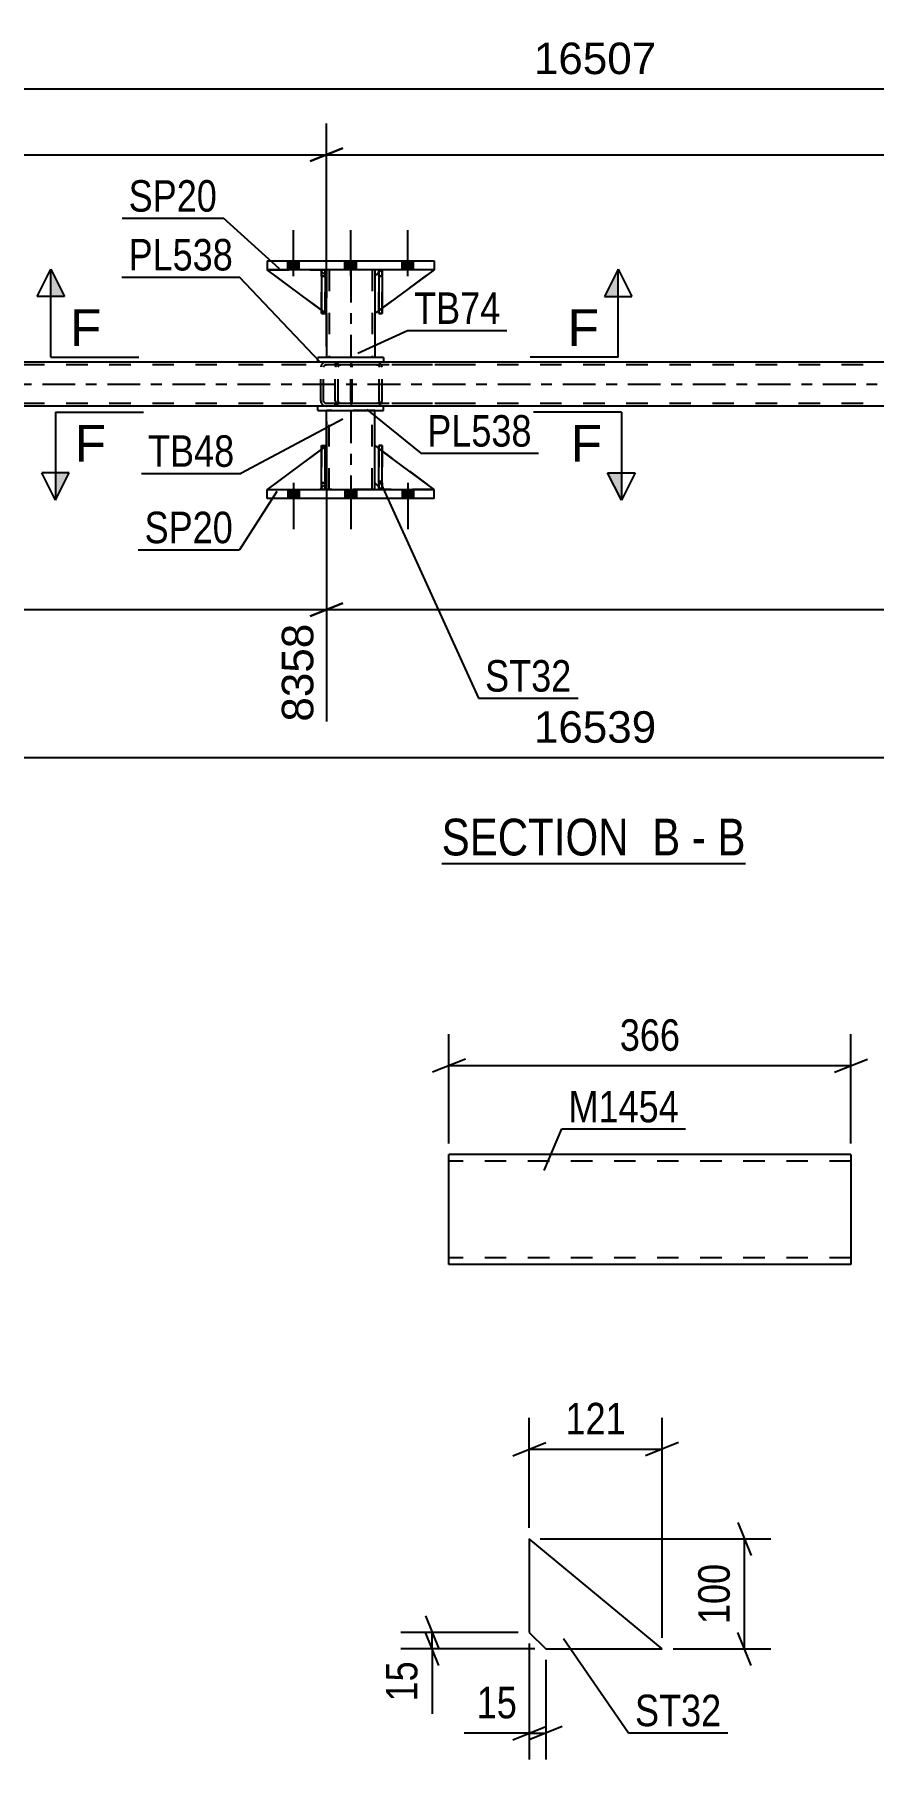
# Model space of a CAD drawing. Header units: millimetres. Extents: x 0 to 841, y 0 to 594.
# Drawn here: x 347.5 to 423.9, y 109.5 to 266.4 of the extents above; entities that cross this region are included whole.
import ezdxf

# ---------------------------------------------------------------- set-up
doc = ezdxf.new("R2010")
doc.units = ezdxf.units.MM
doc.linetypes.add('DXK_LINE_DOT2', pattern=[3.9198, 1.9599, -1.9599])
doc.linetypes.add('DXK_LINE_DOT3', pattern=[5.9187, 2.979, -0.9799, 0.9799, -0.9799])
doc.styles.add('Arial', font='arial.ttf', dxfattribs={"height": 0.2})
doc.styles.add('Arial Narrow', font='ARIALN.TTF', dxfattribs={"height": 0.2})

# ---------------------------------------------------------------- blocks, each defined once
blk = doc.blocks.new('Unknown-318895881-17 - 3246')
at = {"color": 6, "linetype": 'Continuous'}
blk.add_line((384.58, 191.01), (412.22, 191.01), dxfattribs=at)
at = {"color": 0, "linetype": 'Continuous'}
for points in [[(402.68, 191.76), (402.68, 195.26), (384.58, 195.26), (384.58, 191.76)], [(406.29, 191.76), (406.29, 195.26), (403.73, 195.26), (403.73, 191.76)], [(408.62, 191.76), (408.62, 195.26), (407.34, 195.26), (407.34, 191.76)], [(412.22, 191.76), (412.22, 195.26), (409.67, 195.26), (409.67, 191.76)]]:
    blk.add_wipeout(points, dxfattribs=at)
at = {"color": 7, "linetype": 'Continuous', "style": 'Arial Narrow'}
for s, p in [('SECTION ', (384.58, 191.76)), ('B', (403.73, 191.76)), ('B', (409.67, 191.76)), ('-', (407.34, 191.76))]:
    blk.add_text(s, height=3.34, dxfattribs=at).set_placement(p)
blk = doc.blocks.new('Part-318895881-3374 - 3246')
at = {"color": 7, "linetype": 'DXK_LINE_DOT2'}
for p, q in [((374.1, 241.04), (368.7, 245.04)), ((368.7, 245.04), (373.5, 245.04)), ((373.5, 245.04), (374.1, 244.44)), ((374.1, 244.44), (373.5, 245.04)), ((374.1, 244.44), (374.1, 241.04)), ((374.1, 244.44), (374.1, 244.44)), ((374.1, 244.44), (374.1, 241.04))]:
    blk.add_line(p, q, dxfattribs=at)
blk = doc.blocks.new('Part-318895881-3317 - 3246')
at = {"color": 2, "linetype": 'Continuous'}
for p, q in [((379.3, 232.64), (373.3, 232.64)), ((373.3, 232.24), (373.3, 232.64)), ((373.3, 232.24), (379.3, 232.24)), ((379.3, 232.24), (379.3, 232.64))]:
    blk.add_line(p, q, dxfattribs=at)
blk = doc.blocks.new('Part-318895881-3406 - 3246')
at = {"color": 7, "linetype": 'DXK_LINE_DOT2'}
for p, q in [((378.5, 225.64), (378.5, 229.04)), ((378.5, 229.04), (383.9, 225.04)), ((379.1, 225.04), (378.5, 225.64)), ((383.9, 225.04), (379.1, 225.04))]:
    blk.add_line(p, q, dxfattribs=at)
blk = doc.blocks.new('Part-318895881-3322 - 3246')
at = {"color": 2, "linetype": 'Continuous'}
for p, q in [((374.1, 229.04), (374.1, 232.24)), ((378.5, 229.04), (378.5, 232.24)), ((374.1, 225.04), (374.1, 225.64)), ((378.5, 225.04), (378.5, 225.64))]:
    blk.add_line(p, q, dxfattribs=at)
at = {"color": 7, "linetype": 'DXK_LINE_DOT2'}
for p, q in [((378.5, 232.24), (374.1, 232.24)), ((374.34, 225.04), (374.34, 232.24)), ((378.26, 225.04), (378.26, 232.24)), ((374.1, 225.64), (374.1, 229.04)), ((378.5, 225.64), (378.5, 229.04)), ((378.5, 225.04), (374.1, 225.04))]:
    blk.add_line(p, q, dxfattribs=at)
at = {"color": 7, "linetype": 'DXK_LINE_DOT3'}
blk.add_line((376.3, 232.24), (376.3, 225.04), dxfattribs=at)
blk = doc.blocks.new('Part-318895881-3452 - 3246')
at = {"color": 2, "linetype": 'Continuous'}
for p, q in [((379.18, 245.04), (378.86, 245.04)), ((378.86, 245.04), (378.86, 241.04)), ((379.18, 245.04), (379.18, 245.04)), ((379.18, 245.04), (379.18, 241.04)), ((379.18, 241.04), (378.86, 241.04))]:
    blk.add_line(p, q, dxfattribs=at)
at = {"color": 7, "linetype": 'DXK_LINE_DOT2'}
for p, q in [((378.86, 245.04), (378.86, 244.44)), ((378.86, 245.04), (378.86, 245.04)), ((379.18, 244.44), (379.18, 245.04)), ((379.18, 245.04), (379.18, 245.04)), ((379.18, 244.44), (378.86, 244.44)), ((378.86, 244.44), (378.86, 241.04)), ((379.18, 241.04), (379.18, 244.44))]:
    blk.add_line(p, q, dxfattribs=at)
blk = doc.blocks.new('Part-318895881-3379 - 3246')
at = {"color": 2, "linetype": 'Continuous'}
for p, q in [((379.3, 237.04), (373.3, 237.04)), ((373.3, 236.64), (373.3, 237.04)), ((379.3, 237.04), (379.3, 236.64)), ((379.3, 236.64), (373.3, 236.64))]:
    blk.add_line(p, q, dxfattribs=at)
blk = doc.blocks.new('Part-318895881-3327 - 3246')
at = {"color": 2, "linetype": 'Continuous'}
for p, q in [((378.86, 225.04), (378.86, 229.04)), ((378.86, 229.04), (379.18, 229.04)), ((379.18, 225.04), (379.18, 229.04)), ((378.86, 225.04), (378.86, 225.04)), ((379.18, 225.04), (378.86, 225.04))]:
    blk.add_line(p, q, dxfattribs=at)
at = {"color": 7, "linetype": 'DXK_LINE_DOT2'}
for p, q in [((378.86, 229.04), (378.86, 225.64)), ((379.18, 225.64), (379.18, 229.04)), ((378.86, 225.64), (378.86, 225.04)), ((378.86, 225.64), (379.18, 225.64)), ((378.86, 225.04), (378.86, 225.04)), ((378.86, 225.04), (378.86, 225.04)), ((379.18, 225.04), (379.18, 225.64)), ((379.18, 225.04), (379.18, 225.04))]:
    blk.add_line(p, q, dxfattribs=at)
blk = doc.blocks.new('Part-318895881-3264 - 3246')
at = {"color": 7, "linetype": 'DXK_LINE_DOT2'}
for p, q in [((376.18, 236.64), (367.85, 236.64)), ((376.18, 236.4), (367.85, 236.4)), ((373.62, 236.33), (373.58, 236.16)), ((373.58, 233.12), (373.58, 236.16)), ((373.62, 236.34), (373.62, 236.33)), ((373.83, 236.16), (373.85, 236.25)), ((373.83, 233.12), (373.83, 236.16)), ((373.85, 236.25), (373.91, 236.33)), ((374.09, 236.64), (373.89, 236.6)), ((373.91, 236.33), (373.99, 236.38)), ((373.99, 236.38), (374.09, 236.4)), ((374.9, 236.64), (374.9, 236.4)), ((376.28, 236.6), (376.18, 236.64)), ((376.18, 236.4), (376.23, 236.38)), ((376.23, 236.38), (376.27, 236.33)), ((376.27, 236.33), (376.3, 236.25)), ((376.37, 236.5), (376.28, 236.6)), ((376.3, 236.25), (376.31, 236.16)), ((376.31, 233.12), (376.31, 236.16)), ((376.43, 236.34), (376.37, 236.5)), ((376.45, 236.16), (376.43, 236.34)), ((376.45, 233.12), (376.45, 236.16)), ((376.18, 232.88), (367.85, 232.88)), ((376.18, 232.64), (367.85, 232.64)), ((373.58, 233.12), (373.6, 233.02)), ((373.6, 233.02), (373.62, 232.93)), ((373.85, 233.02), (373.83, 233.12)), ((373.91, 232.95), (373.85, 233.02)), ((373.89, 232.67), (374.09, 232.64)), ((373.99, 232.89), (373.91, 232.95)), ((374.09, 232.88), (373.99, 232.89)), ((374.9, 232.64), (374.9, 232.88)), ((376.23, 232.89), (376.18, 232.88)), ((376.18, 232.64), (376.28, 232.67)), ((376.27, 232.95), (376.23, 232.89)), ((376.3, 233.02), (376.27, 232.95)), ((376.28, 232.67), (376.37, 232.78)), ((376.31, 233.12), (376.3, 233.02)), ((376.37, 232.78), (376.43, 232.93)), ((376.43, 232.93), (376.45, 233.12))]:
    blk.add_line(p, q, dxfattribs=at)
for centre, start, end in [((374.07, 236.14), 111.1941, 156.1506), ((374.07, 233.13), 203.8494, 248.8059)]:
    blk.add_arc(centre, 0.492, start, end, dxfattribs=at)
blk = doc.blocks.new('Bolt-318895881-3332 - 3246')
at = {"linetype": 'Continuous'}
for points in [[(371.62, 245.84), (370.58, 245.84), (370.58, 245.04), (371.62, 245.04)], [(371.62, 245.84), (370.58, 245.84), (370.58, 245.04), (371.62, 245.04)], [(371.62, 245.84), (370.58, 245.84), (370.58, 245.04), (371.62, 245.04)], [(376.82, 245.84), (375.78, 245.84), (375.78, 245.04), (376.82, 245.04)], [(376.82, 245.84), (375.78, 245.84), (375.78, 245.04), (376.82, 245.04)], [(382.02, 245.84), (380.98, 245.84), (380.98, 245.04), (382.02, 245.04)], [(382.02, 245.84), (380.98, 245.84), (380.98, 245.04), (382.02, 245.04)], [(382.02, 245.84), (380.98, 245.84), (380.98, 245.04), (382.02, 245.04)]]:
    blk.add_hatch(color=1, dxfattribs=at).paths.add_polyline_path(points)
at = {"color": 1, "linetype": 'Continuous'}
for p, q in [((371.1, 244.44), (371.1, 248.64)), ((371.1, 244.44), (371.1, 248.64)), ((371.1, 244.44), (371.1, 248.64)), ((376.3, 244.44), (376.3, 248.64)), ((376.3, 244.44), (376.3, 248.64)), ((381.5, 244.44), (381.5, 248.64)), ((381.5, 244.44), (381.5, 248.64)), ((381.5, 244.44), (381.5, 248.64)), ((370.58, 245.04), (370.58, 245.84)), ((370.58, 245.04), (370.58, 245.84)), ((370.58, 245.04), (370.58, 245.84)), ((371.62, 245.04), (371.62, 245.84)), ((371.62, 245.04), (371.62, 245.84)), ((371.62, 245.04), (371.62, 245.84)), ((375.78, 245.04), (375.78, 245.84)), ((375.78, 245.04), (375.78, 245.84)), ((376.82, 245.04), (376.82, 245.84)), ((376.82, 245.04), (376.82, 245.84)), ((380.98, 245.04), (380.98, 245.84)), ((380.98, 245.04), (380.98, 245.84)), ((380.98, 245.04), (380.98, 245.84)), ((382.02, 245.04), (382.02, 245.84)), ((382.02, 245.04), (382.02, 245.84)), ((382.02, 245.04), (382.02, 245.84))]:
    blk.add_line(p, q, dxfattribs=at)
blk = doc.blocks.new('Part-318895881-3279 - 3246')
at = {"color": 2, "linetype": 'Continuous'}
for p, q in [((373.66, 225.04), (373.66, 229.04)), ((373.66, 229.04), (373.98, 229.04)), ((373.98, 225.04), (373.98, 229.04)), ((373.66, 225.04), (373.66, 225.04)), ((373.98, 225.04), (373.66, 225.04))]:
    blk.add_line(p, q, dxfattribs=at)
at = {"color": 7, "linetype": 'DXK_LINE_DOT2'}
for p, q in [((373.66, 229.04), (373.66, 225.64)), ((373.98, 225.64), (373.98, 229.04)), ((373.66, 225.64), (373.66, 225.04)), ((373.66, 225.64), (373.98, 225.64)), ((373.66, 225.04), (373.66, 225.04)), ((373.66, 225.04), (373.66, 225.04)), ((373.98, 225.04), (373.98, 225.64)), ((373.98, 225.04), (373.98, 225.04))]:
    blk.add_line(p, q, dxfattribs=at)
blk = doc.blocks.new('Part-318895881-3280 - 3246')
at = {"color": 7, "linetype": 'DXK_LINE_DOT2'}
for p, q in [((379.18, 229.04), (378.86, 229.04)), ((378.86, 225.64), (378.86, 229.04)), ((378.86, 229.04), (378.86, 225.04)), ((379.18, 229.04), (379.18, 225.64)), ((379.18, 225.04), (379.18, 229.04)), ((379.18, 225.64), (378.86, 225.64)), ((378.86, 225.04), (378.86, 225.64)), ((379.18, 225.04), (378.86, 225.04)), ((379.18, 225.64), (379.18, 225.04)), ((379.18, 225.04), (379.18, 225.04))]:
    blk.add_line(p, q, dxfattribs=at)
blk = doc.blocks.new('Bolt-318895881-3331 - 3246')
at = {"linetype": 'Continuous'}
for points in [[(370.58, 224.24), (371.62, 224.24), (371.62, 225.04), (370.58, 225.04)], [(370.58, 224.24), (371.62, 224.24), (371.62, 225.04), (370.58, 225.04)], [(370.58, 224.24), (371.62, 224.24), (371.62, 225.04), (370.58, 225.04)], [(375.78, 224.24), (376.82, 224.24), (376.82, 225.04), (375.78, 225.04)], [(375.78, 224.24), (376.82, 224.24), (376.82, 225.04), (375.78, 225.04)], [(380.98, 224.24), (382.02, 224.24), (382.02, 225.04), (380.98, 225.04)], [(380.98, 224.24), (382.02, 224.24), (382.02, 225.04), (380.98, 225.04)], [(380.98, 224.24), (382.02, 224.24), (382.02, 225.04), (380.98, 225.04)]]:
    blk.add_hatch(color=1, dxfattribs=at).paths.add_polyline_path(points)
at = {"color": 1, "linetype": 'Continuous'}
for p, q in [((370.58, 225.04), (370.58, 224.24)), ((370.58, 225.04), (370.58, 224.24)), ((370.58, 225.04), (370.58, 224.24)), ((371.1, 225.64), (371.1, 221.44)), ((371.1, 225.64), (371.1, 221.44)), ((371.1, 225.64), (371.1, 221.44)), ((371.62, 225.04), (371.62, 224.24)), ((371.62, 225.04), (371.62, 224.24)), ((371.62, 225.04), (371.62, 224.24)), ((375.78, 225.04), (375.78, 224.24)), ((375.78, 225.04), (375.78, 224.24)), ((376.3, 225.64), (376.3, 221.44)), ((376.3, 225.64), (376.3, 221.44)), ((376.82, 225.04), (376.82, 224.24)), ((376.82, 225.04), (376.82, 224.24)), ((380.98, 225.04), (380.98, 224.24)), ((380.98, 225.04), (380.98, 224.24)), ((380.98, 225.04), (380.98, 224.24)), ((381.5, 225.64), (381.5, 221.44)), ((381.5, 225.64), (381.5, 221.44)), ((381.5, 225.64), (381.5, 221.44)), ((382.02, 225.04), (382.02, 224.24)), ((382.02, 225.04), (382.02, 224.24)), ((382.02, 225.04), (382.02, 224.24))]:
    blk.add_line(p, q, dxfattribs=at)
blk = doc.blocks.new('Part-318895881-3351 - 3246')
at = {"color": 2, "linetype": 'Continuous'}
for p, q in [((373.3, 236.64), (111.5, 236.64)), ((543.57, 236.64), (379.3, 236.64)), ((543.57, 232.64), (111.5, 232.64))]:
    blk.add_line(p, q, dxfattribs=at)
at = {"color": 7, "linetype": 'DXK_LINE_DOT2'}
for p, q in [((685.56, 236.4), (111.5, 236.4)), ((379.3, 236.64), (373.3, 236.64)), ((685.56, 232.88), (111.5, 232.88))]:
    blk.add_line(p, q, dxfattribs=at)
at = {"color": 7, "linetype": 'DXK_LINE_DOT3'}
blk.add_line((111.5, 234.64), (685.56, 234.64), dxfattribs=at)
blk = doc.blocks.new('Part-318895881-3373 - 3246')
at = {"color": 2, "linetype": 'Continuous'}
for p, q in [((373.66, 241.37), (368.7, 245.04)), ((373.66, 244.88), (373.5, 245.04)), ((374.1, 244.44), (373.98, 244.56)), ((374.1, 244.44), (374.1, 244.44)), ((374.1, 241.04), (374.1, 244.44)), ((373.98, 241.13), (374.1, 241.04)), ((374.1, 241.04), (374.1, 241.04))]:
    blk.add_line(p, q, dxfattribs=at)
at = {"color": 7, "linetype": 'DXK_LINE_DOT2'}
for p, q in [((373.5, 245.04), (368.7, 245.04)), ((368.7, 245.04), (368.7, 245.04)), ((373.5, 245.04), (374.1, 244.44)), ((373.98, 244.56), (373.66, 244.88)), ((374.1, 244.44), (374.1, 241.04)), ((373.98, 241.13), (373.66, 241.37))]:
    blk.add_line(p, q, dxfattribs=at)
blk = doc.blocks.new('Part-318895881-3394 - 3246')
at = {"color": 7, "linetype": 'DXK_LINE_DOT2'}
for p, q in [((379.1, 245.04), (378.5, 244.44)), ((378.5, 241.04), (383.9, 245.04)), ((383.9, 245.04), (379.1, 245.04)), ((378.5, 244.44), (378.5, 241.04))]:
    blk.add_line(p, q, dxfattribs=at)
blk = doc.blocks.new('Part-318895881-3399 - 3246')
at = {"color": 2, "linetype": 'Continuous'}
for p, q in [((368.7, 224.24), (368.7, 225.04)), ((368.7, 225.04), (383.9, 225.04)), ((383.9, 224.24), (383.9, 225.04)), ((383.9, 224.24), (368.7, 224.24))]:
    blk.add_line(p, q, dxfattribs=at)
blk = doc.blocks.new('Part-318895881-3404 - 3246')
at = {"color": 2, "linetype": 'Continuous'}
for p, q in [((368.7, 245.84), (368.7, 245.04)), ((368.7, 245.84), (383.9, 245.84)), ((383.9, 245.04), (368.7, 245.04)), ((383.9, 245.84), (383.9, 245.04))]:
    blk.add_line(p, q, dxfattribs=at)
blk = doc.blocks.new('Part-318895881-3405 - 3246')
at = {"color": 2, "linetype": 'Continuous'}
for p, q in [((378.5, 225.64), (378.5, 229.04)), ((378.5, 229.04), (378.86, 228.77)), ((383.9, 225.04), (379.18, 228.54)), ((378.86, 225.28), (378.5, 225.64))]:
    blk.add_line(p, q, dxfattribs=at)
at = {"color": 7, "linetype": 'DXK_LINE_DOT2'}
for p, q in [((379.18, 228.54), (378.86, 228.77)), ((378.86, 225.28), (379.1, 225.04)), ((379.1, 225.04), (383.9, 225.04))]:
    blk.add_line(p, q, dxfattribs=at)
blk = doc.blocks.new('Part-318895881-3411 - 3246')
at = {"color": 2, "linetype": 'Continuous'}
for p, q in [((374.1, 245.04), (374.1, 244.44)), ((378.5, 245.04), (378.5, 244.44)), ((374.1, 241.04), (374.1, 237.04)), ((378.5, 241.04), (378.5, 237.04))]:
    blk.add_line(p, q, dxfattribs=at)
at = {"color": 7, "linetype": 'DXK_LINE_DOT2'}
for p, q in [((378.5, 245.04), (374.1, 245.04)), ((374.34, 245.04), (374.34, 237.04)), ((378.26, 245.04), (378.26, 237.04)), ((374.1, 244.44), (374.1, 241.04)), ((378.5, 244.44), (378.5, 241.04)), ((378.5, 237.04), (374.1, 237.04))]:
    blk.add_line(p, q, dxfattribs=at)
at = {"color": 7, "linetype": 'DXK_LINE_DOT3'}
blk.add_line((376.3, 245.04), (376.3, 237.04), dxfattribs=at)
blk = doc.blocks.new('Part-318895881-3427 - 3246')
at = {"color": 2, "linetype": 'Continuous'}
for p, q in [((373.66, 228.7), (368.7, 225.04)), ((374.1, 229.04), (373.98, 228.94)), ((374.1, 225.64), (374.1, 229.04)), ((373.66, 225.19), (373.5, 225.04)), ((374.1, 225.64), (373.98, 225.51)), ((374.1, 225.64), (374.1, 225.64))]:
    blk.add_line(p, q, dxfattribs=at)
at = {"color": 7, "linetype": 'DXK_LINE_DOT2'}
for p, q in [((373.98, 228.94), (373.66, 228.7)), ((374.1, 225.64), (374.1, 229.04)), ((368.7, 225.04), (368.7, 225.04)), ((368.7, 225.04), (373.5, 225.04)), ((374.1, 225.64), (373.5, 225.04)), ((373.98, 225.51), (373.66, 225.19))]:
    blk.add_line(p, q, dxfattribs=at)
blk = doc.blocks.new('Part-318895881-3428 - 3246')
at = {"color": 7, "linetype": 'DXK_LINE_DOT2'}
for p, q in [((374.1, 229.04), (368.7, 225.04)), ((374.1, 225.64), (374.1, 229.04)), ((374.1, 229.04), (374.1, 225.64)), ((368.7, 225.04), (373.5, 225.04)), ((373.5, 225.04), (374.1, 225.64)), ((374.1, 225.64), (373.5, 225.04)), ((374.1, 225.64), (374.1, 225.64))]:
    blk.add_line(p, q, dxfattribs=at)
blk = doc.blocks.new('Part-318895881-3432 - 3246')
at = {"color": 2, "linetype": 'Continuous'}
for p, q in [((378.86, 244.79), (378.5, 244.44)), ((383.9, 245.04), (379.18, 241.53)), ((378.5, 244.44), (378.5, 241.04)), ((378.5, 241.04), (378.86, 241.3))]:
    blk.add_line(p, q, dxfattribs=at)
at = {"color": 7, "linetype": 'DXK_LINE_DOT2'}
for p, q in [((379.1, 245.04), (378.86, 244.79)), ((383.9, 245.04), (379.1, 245.04)), ((383.9, 245.04), (383.9, 245.04)), ((383.9, 245.04), (383.9, 245.04)), ((379.18, 241.53), (378.86, 241.3))]:
    blk.add_line(p, q, dxfattribs=at)
blk = doc.blocks.new('Part-318895881-3478 - 3246')
at = {"color": 7, "linetype": 'DXK_LINE_DOT2'}
for p, q in [((373.66, 229.04), (373.98, 229.04)), ((373.66, 225.64), (373.66, 229.04)), ((373.66, 229.04), (373.66, 225.04)), ((373.98, 229.04), (373.98, 225.64)), ((373.98, 225.04), (373.98, 228.94)), ((373.98, 225.64), (373.66, 225.64)), ((373.66, 225.04), (373.66, 225.64)), ((373.98, 225.04), (373.66, 225.04)), ((373.98, 225.64), (373.98, 225.04)), ((373.98, 225.04), (373.98, 225.04))]:
    blk.add_line(p, q, dxfattribs=at)
blk = doc.blocks.new('Part-318895881-3479 - 3246')
at = {"color": 2, "linetype": 'Continuous'}
for p, q in [((373.98, 245.04), (373.66, 245.04)), ((373.66, 245.04), (373.66, 241.04)), ((373.98, 245.04), (373.98, 245.04)), ((373.98, 245.04), (373.98, 241.04)), ((373.98, 241.04), (373.66, 241.04))]:
    blk.add_line(p, q, dxfattribs=at)
at = {"color": 7, "linetype": 'DXK_LINE_DOT2'}
for p, q in [((373.66, 245.04), (373.66, 244.44)), ((373.66, 245.04), (373.66, 245.04)), ((373.98, 244.44), (373.98, 245.04)), ((373.98, 245.04), (373.98, 245.04)), ((373.98, 244.44), (373.66, 244.44)), ((373.66, 244.44), (373.66, 241.04)), ((373.98, 241.04), (373.98, 244.44))]:
    blk.add_line(p, q, dxfattribs=at)
blk = doc.blocks.new('Part-318895881-3480 - 3246')
at = {"color": 7, "linetype": 'DXK_LINE_DOT2'}
for p, q in [((378.86, 244.44), (378.86, 245.04)), ((378.86, 245.04), (378.86, 245.04)), ((378.86, 245.04), (378.86, 241.04)), ((378.86, 245.04), (379.18, 245.04)), ((379.18, 245.04), (379.18, 244.44)), ((379.18, 241.04), (379.18, 245.04)), ((378.86, 241.04), (378.86, 244.44)), ((378.86, 244.44), (379.18, 244.44)), ((379.18, 244.44), (379.18, 241.04)), ((378.86, 241.04), (379.18, 241.04))]:
    blk.add_line(p, q, dxfattribs=at)
blk = doc.blocks.new('Part-318895881-3481 - 3246')
at = {"color": 7, "linetype": 'DXK_LINE_DOT2'}
for p, q in [((373.66, 244.44), (373.66, 245.04)), ((373.66, 245.04), (373.66, 245.04)), ((373.66, 245.04), (373.66, 241.04)), ((373.66, 245.04), (373.98, 245.04)), ((373.98, 245.04), (373.98, 244.44)), ((373.98, 241.04), (373.98, 245.04)), ((373.66, 241.04), (373.66, 244.44)), ((373.66, 244.44), (373.98, 244.44)), ((373.98, 244.44), (373.98, 241.04)), ((373.66, 241.04), (373.98, 241.04))]:
    blk.add_line(p, q, dxfattribs=at)
blk = doc.blocks.new('Part-318895881-3506 - 3246')
at = {"color": 7, "linetype": 'DXK_LINE_DOT2'}
for p, q in [((374.94, 236.33), (374.9, 236.16)), ((374.9, 233.12), (374.9, 236.16)), ((374.94, 236.34), (374.94, 236.33)), ((375.16, 236.16), (375.18, 236.25)), ((375.16, 233.12), (375.16, 236.16)), ((375.18, 236.25), (375.23, 236.33)), ((375.41, 236.64), (375.22, 236.6)), ((375.23, 236.33), (375.31, 236.38)), ((375.31, 236.38), (375.41, 236.4)), ((385.92, 236.64), (375.41, 236.64)), ((385.92, 236.4), (375.41, 236.4)), ((378.84, 236.6), (378.65, 236.64)), ((378.65, 236.4), (378.75, 236.38)), ((378.75, 236.38), (378.83, 236.33)), ((378.83, 236.33), (378.88, 236.25)), ((378.88, 236.25), (378.9, 236.16)), ((378.9, 233.12), (378.9, 236.16)), ((379.12, 236.33), (379.12, 236.34)), ((379.16, 236.16), (379.12, 236.33)), ((379.16, 233.12), (379.16, 236.16)), ((374.9, 233.12), (374.92, 233.02)), ((374.92, 233.02), (374.94, 232.93)), ((375.18, 233.02), (375.16, 233.12)), ((375.23, 232.95), (375.18, 233.02)), ((375.22, 232.67), (375.41, 232.64)), ((375.31, 232.89), (375.23, 232.95)), ((375.41, 232.88), (375.31, 232.89)), ((385.92, 232.88), (375.41, 232.88)), ((385.92, 232.64), (375.41, 232.64)), ((378.75, 232.89), (378.65, 232.88)), ((378.65, 232.64), (378.84, 232.67)), ((378.83, 232.95), (378.75, 232.89)), ((378.88, 233.02), (378.83, 232.95)), ((378.9, 233.12), (378.88, 233.02)), ((379.12, 232.93), (379.14, 233.02)), ((379.14, 233.02), (379.16, 233.12))]:
    blk.add_line(p, q, dxfattribs=at)
for centre, start, end in [((375.39, 236.13), 110.7583, 155.68), ((378.67, 236.13), 24.32, 69.2417), ((375.39, 233.14), 204.32, 249.2417), ((378.67, 233.14), 290.7583, 335.68)]:
    blk.add_arc(centre, 0.496, start, end, dxfattribs=at)
blk = doc.blocks.new('Part-318895881-1798 - 1782')
at = {"color": 2, "linetype": 'Continuous'}
for p, q in [((392.55, 129.58), (392.55, 121.08)), ((404.64, 119.58), (392.55, 129.58)), ((392.55, 121.08), (394.05, 119.58)), ((394.05, 119.58), (404.64, 119.58))]:
    blk.add_line(p, q, dxfattribs=at)
blk = doc.blocks.new('Part-318895881-1501 - 1485')
at = {"color": 2, "linetype": 'Continuous'}
for p, q in [((421.82, 164.56), (385.24, 164.56)), ((385.24, 154.56), (385.24, 164.56)), ((421.82, 164.56), (421.82, 154.56)), ((421.82, 154.56), (385.24, 154.56))]:
    blk.add_line(p, q, dxfattribs=at)
at = {"color": 7, "linetype": 'DXK_LINE_DOT2'}
for p, q in [((421.82, 163.96), (385.24, 163.96)), ((385.24, 155.2), (385.24, 155.3)), ((385.24, 155.2), (385.24, 155.3)), ((385.24, 155.16), (385.24, 155.2)), ((385.24, 155.16), (385.24, 155.2)), ((421.82, 155.16), (385.24, 155.16)), ((421.82, 155.16), (421.82, 155.2))]:
    blk.add_line(p, q, dxfattribs=at)
blk = doc.blocks.new('StraightDimension-318895881-3635 - 3246')
at = {"color": 7, "linetype": 'Continuous'}
for p, q in [((374.1, 238.04), (374.1, 258.35)), ((372.6, 254.9), (375.6, 256.1)), ((203.83, 255.5), (374.1, 255.5))]:
    blk.add_line(p, q, dxfattribs=at)
blk = doc.blocks.new('StraightDimension-318895881-3648 - 3246')
at = {"color": 7, "linetype": 'Continuous'}
for p, q in [((374.1, 238.04), (374.1, 258.35)), ((375.6, 256.1), (372.6, 254.9)), ((374.1, 255.5), (544.37, 255.5))]:
    blk.add_line(p, q, dxfattribs=at)
blk = doc.blocks.new('StraightDimension-318895881-3694 - 3246')
at = {"color": 7, "linetype": 'Continuous'}
for p, q in [((374.1, 231.24), (374.1, 203.93)), ((203.83, 214.12), (374.1, 214.12)), ((372.6, 213.52), (375.6, 214.72))]:
    blk.add_line(p, q, dxfattribs=at)
at = {"color": 0, "linetype": 'Continuous'}
blk.add_wipeout([(373.5, 213.42), (369.3, 213.42), (369.3, 203.33), (373.5, 203.33)], dxfattribs=at)
at = {"color": 3, "linetype": 'Continuous', "style": 'Arial'}
blk.add_text('8358', height=2.865, rotation=90.0002, dxfattribs=at).set_placement((372.9, 203.93))
blk = doc.blocks.new('StraightDimension-318895881-3707 - 3246')
at = {"color": 7, "linetype": 'Continuous'}
for p, q in [((374.1, 231.24), (374.1, 203.93)), ((375.6, 214.72), (372.6, 213.52)), ((374.1, 214.12), (544.37, 214.12))]:
    blk.add_line(p, q, dxfattribs=at)
blk = doc.blocks.new('StraightDimension-318895881-3737 - 3246')
at = {"color": 7, "linetype": 'Continuous'}
blk.add_line((102.24, 200.66), (694.82, 200.66), dxfattribs=at)
at = {"color": 0}
blk.add_wipeout([(404.69, 201.41), (404.69, 205.61), (392.37, 205.61), (392.37, 201.41)], dxfattribs=at)
at = {"color": 3, "style": 'Arial'}
blk.add_text('16539', height=2.865, dxfattribs=at).set_placement((392.97, 202.01))
blk = doc.blocks.new('StraightDimension-318895881-12884 - 3246')
at = {"color": 7, "linetype": 'Continuous'}
blk.add_line((102.88, 261.48), (694.18, 261.48), dxfattribs=at)
at = {"color": 0}
blk.add_wipeout([(404.69, 262.23), (404.69, 266.43), (392.37, 266.43), (392.37, 262.23)], dxfattribs=at)
at = {"color": 3, "style": 'Arial'}
blk.add_text('16507', height=2.865, dxfattribs=at).set_placement((392.97, 262.83))
blk = doc.blocks.new('StraightDimension-318895881-1822 - 1782')
at = {"color": 7, "linetype": 'Continuous'}
for p, q in [((383.12, 122.58), (384.32, 119.58)), ((391.55, 121.08), (380.87, 121.08)), ((384.32, 118.08), (383.12, 121.08)), ((383.72, 119.58), (383.72, 121.08)), ((393.05, 119.58), (380.87, 119.58))]:
    blk.add_line(p, q, dxfattribs=at)
at = {"color": 0}
blk.add_wipeout([(382.97, 119.06), (378.77, 119.06), (378.77, 114.2), (382.97, 114.2)], dxfattribs=at)
at = {"color": 7, "linetype": 'Continuous'}
blk.add_line((383.72, 119.58), (383.72, 113.68), dxfattribs=at)
blk.add_line((383.72, 119.58), (383.72, 113.68), dxfattribs=at)
at = {"color": 3, "style": 'Arial Narrow'}
blk.add_text('15', height=2.863, rotation=90.0002, dxfattribs=at).set_placement((382.37, 114.8))
blk = doc.blocks.new('StraightDimension-318895881-1800 - 1782')
at = {"color": 7, "linetype": 'Continuous'}
for p, q in [((392.55, 120.08), (392.55, 109.52)), ((394.05, 118.58), (394.05, 109.52)), ((391.05, 111.32), (394.05, 112.52)), ((395.55, 112.52), (392.55, 111.32)), ((392.55, 111.92), (394.05, 111.92))]:
    blk.add_line(p, q, dxfattribs=at)
at = {"color": 0}
blk.add_wipeout([(392.02, 112.67), (392.02, 116.87), (387.17, 116.87), (387.17, 112.67)], dxfattribs=at)
at = {"color": 7, "linetype": 'Continuous'}
blk.add_line((392.55, 111.92), (386.64, 111.92), dxfattribs=at)
blk.add_line((392.55, 111.92), (386.64, 111.92), dxfattribs=at)
at = {"color": 3, "style": 'Arial Narrow'}
blk.add_text('15', height=2.863, dxfattribs=at).set_placement((387.77, 113.27))
blk = doc.blocks.new('StraightDimension-318895881-1812 - 1782')
at = {"color": 7, "linetype": 'Continuous'}
for p, q in [((392.55, 130.58), (392.55, 140.6)), ((404.64, 120.58), (404.64, 140.6)), ((391.05, 137.15), (394.05, 138.35)), ((406.14, 138.35), (403.14, 137.15)), ((392.55, 137.75), (404.64, 137.75))]:
    blk.add_line(p, q, dxfattribs=at)
at = {"color": 0}
blk.add_wipeout([(401.94, 138.5), (401.94, 142.7), (395.25, 142.7), (395.25, 138.5)], dxfattribs=at)
at = {"color": 3, "style": 'Arial Narrow'}
blk.add_text('121', height=2.863, dxfattribs=at).set_placement((395.85, 139.1))
blk = doc.blocks.new('StraightDimension-318895881-1833 - 1782')
at = {"color": 7, "linetype": 'Continuous'}
for p, q in [((411.54, 131.08), (412.74, 128.08)), ((393.55, 129.58), (414.54, 129.58)), ((412.14, 119.58), (412.14, 129.58)), ((412.74, 118.08), (411.54, 121.08)), ((405.64, 119.58), (414.54, 119.58))]:
    blk.add_line(p, q, dxfattribs=at)
at = {"color": 0}
blk.add_wipeout([(411.39, 127.92), (407.19, 127.92), (407.19, 121.24), (411.39, 121.24)], dxfattribs=at)
at = {"color": 3, "style": 'Arial Narrow'}
blk.add_text('100', height=2.863, rotation=90.0002, dxfattribs=at).set_placement((410.79, 121.84))
blk = doc.blocks.new('StraightDimension-318895881-1503 - 1485')
at = {"color": 7, "linetype": 'Continuous'}
for p, q in [((385.24, 165.56), (385.24, 175.49)), ((421.82, 165.56), (421.82, 175.49)), ((386.74, 173.24), (383.74, 172.04)), ((385.24, 172.64), (421.82, 172.64)), ((420.32, 172.04), (423.32, 173.24))]:
    blk.add_line(p, q, dxfattribs=at)
at = {"color": 0}
blk.add_wipeout([(406.87, 173.39), (406.87, 177.59), (400.19, 177.59), (400.19, 173.39)], dxfattribs=at)
at = {"color": 3, "style": 'Arial Narrow'}
blk.add_text('366', height=2.863, dxfattribs=at).set_placement((400.79, 173.99))
blk = doc.blocks.new('Mark-318895881-3323 - 3246')
at = {"color": 0}
blk.add_wipeout([(396.39, 206.66), (396.39, 209.66), (388.53, 209.66), (388.53, 206.66)], dxfattribs=at)
blk.add_wipeout([(396.39, 206.66), (396.39, 209.66), (388.53, 209.66), (388.53, 206.66)], dxfattribs=at)
at = {"color": 30, "linetype": 'Continuous'}
for p, q in [((378.93, 225.85), (387.93, 206.06)), ((387.93, 206.06), (396.99, 206.06))]:
    blk.add_line(p, q, dxfattribs=at)
at = {"color": 3, "style": 'Arial Narrow'}
blk.add_text('ST32', height=2.863, dxfattribs=at).set_placement((388.53, 206.66))
blk = doc.blocks.new('Mark-318895881-3313 - 3246')
at = {"color": 0}
blk.add_wipeout([(392.78, 228.95), (392.78, 231.95), (383.27, 231.95), (383.27, 228.95)], dxfattribs=at)
blk.add_wipeout([(392.78, 228.95), (392.78, 231.95), (383.27, 231.95), (383.27, 228.95)], dxfattribs=at)
at = {"color": 30, "linetype": 'Continuous'}
for p, q in [((377.76, 232.31), (382.67, 228.35)), ((382.67, 228.35), (393.38, 228.35))]:
    blk.add_line(p, q, dxfattribs=at)
at = {"color": 3, "style": 'Arial Narrow'}
blk.add_text('PL538', height=2.863, dxfattribs=at).set_placement((383.27, 228.95))
blk = doc.blocks.new('Mark-318895881-3318 - 3246')
at = {"color": 0}
blk.add_wipeout([(365.71, 227.11), (365.71, 230.11), (357.86, 230.11), (357.86, 227.11)], dxfattribs=at)
blk.add_wipeout([(365.71, 227.11), (365.71, 230.11), (357.86, 230.11), (357.86, 227.11)], dxfattribs=at)
at = {"color": 30, "linetype": 'Continuous'}
for p in [(375.59, 231.45), (357.26, 226.51)]:
    blk.add_line(p, (366.31, 226.51), dxfattribs=at)
at = {"color": 3, "style": 'Arial Narrow'}
blk.add_text('TB48', height=2.863, dxfattribs=at).set_placement((357.86, 227.11))
blk = doc.blocks.new('Mark-318895881-3375 - 3246')
at = {"color": 0}
blk.add_wipeout([(365.59, 244.97), (365.59, 247.97), (356.09, 247.97), (356.09, 244.97)], dxfattribs=at)
blk.add_wipeout([(365.59, 244.97), (365.59, 247.97), (356.09, 247.97), (356.09, 244.97)], dxfattribs=at)
at = {"color": 30, "linetype": 'Continuous'}
for p in [(355.49, 244.37), (373.5, 236.67)]:
    blk.add_line(p, (366.19, 244.37), dxfattribs=at)
at = {"color": 3, "style": 'Arial Narrow'}
blk.add_text('PL538', height=2.863, dxfattribs=at).set_placement((356.09, 244.97))
blk = doc.blocks.new('Mark-318895881-3395 - 3246')
at = {"color": 0}
blk.add_wipeout([(365.58, 220.16), (365.58, 223.16), (357.55, 223.16), (357.55, 220.16)], dxfattribs=at)
blk.add_wipeout([(365.58, 220.16), (365.58, 223.16), (357.55, 223.16), (357.55, 220.16)], dxfattribs=at)
at = {"color": 30, "linetype": 'Continuous'}
for p in [(369.59, 224.86), (356.95, 219.56)]:
    blk.add_line(p, (366.18, 219.56), dxfattribs=at)
at = {"color": 3, "style": 'Arial Narrow'}
blk.add_text('SP20', height=2.863, dxfattribs=at).set_placement((357.55, 220.16))
blk = doc.blocks.new('SectionMark-318895881-3778 - 3246')
at = {"linetype": 'Continuous'}
for points in [[(349.45, 226.57), (350.7, 226.57), (349.45, 224.07)], [(399.68, 226.57), (400.93, 226.57), (400.93, 224.07)]]:
    blk.add_hatch(color=6, dxfattribs=at).paths.add_polyline_path(points)
at = {"color": 6, "linetype": 'Continuous'}
for p, q in [((349.45, 232.07), (357.45, 232.07)), ((349.45, 232.07), (349.45, 224.07)), ((400.93, 232.07), (392.93, 232.07)), ((400.93, 232.07), (400.93, 224.07)), ((349.45, 224.07), (348.2, 226.57)), ((350.7, 226.57), (348.2, 226.57)), ((349.45, 224.07), (350.7, 226.57)), ((399.68, 226.57), (402.18, 226.57)), ((400.93, 224.07), (399.68, 226.57)), ((402.18, 226.57), (400.93, 224.07))]:
    blk.add_line(p, q, dxfattribs=at)
at = {"color": 0, "linetype": 'Continuous'}
for points in [[(354.05, 227.57), (354.05, 231.07), (351.2, 231.07), (351.2, 227.57)], [(399.18, 227.57), (399.18, 231.07), (396.33, 231.07), (396.33, 227.57)]]:
    blk.add_wipeout(points, dxfattribs=at)
at = {"color": 3, "linetype": 'Continuous', "style": 'Arial'}
for p in [(351.2, 227.57), (396.33, 227.57)]:
    blk.add_text('F', height=3.34, dxfattribs=at).set_placement(p)
blk = doc.blocks.new('Mark-318895881-3400 - 3246')
at = {"color": 0}
blk.add_wipeout([(364.14, 250.32), (364.14, 253.32), (356.1, 253.32), (356.1, 250.32)], dxfattribs=at)
blk.add_wipeout([(364.14, 250.32), (364.14, 253.32), (356.1, 253.32), (356.1, 250.32)], dxfattribs=at)
at = {"color": 30, "linetype": 'Continuous'}
for p in [(355.5, 249.72), (369.82, 245.11)]:
    blk.add_line(p, (364.74, 249.72), dxfattribs=at)
at = {"color": 3, "style": 'Arial Narrow'}
blk.add_text('SP20', height=2.863, dxfattribs=at).set_placement((356.1, 250.32))
blk = doc.blocks.new('Mark-318895881-3407 - 3246')
at = {"color": 0}
blk.add_wipeout([(389.92, 240.11), (389.92, 243.11), (382.07, 243.11), (382.07, 240.11)], dxfattribs=at)
blk.add_wipeout([(389.92, 240.11), (389.92, 243.11), (382.07, 243.11), (382.07, 240.11)], dxfattribs=at)
at = {"color": 30, "linetype": 'Continuous'}
for p, q in [((376.94, 237.45), (381.47, 239.51)), ((381.47, 239.51), (390.52, 239.51))]:
    blk.add_line(p, q, dxfattribs=at)
at = {"color": 3, "style": 'Arial Narrow'}
blk.add_text('TB74', height=2.863, dxfattribs=at).set_placement((382.07, 240.11))
blk = doc.blocks.new('SectionMark-318895881-3770 - 3246')
at = {"linetype": 'Continuous'}
for points in [[(350.27, 242.59), (349.02, 242.59), (349.02, 245.09)], [(400.64, 242.59), (399.39, 242.59), (400.64, 245.09)]]:
    blk.add_hatch(color=6, dxfattribs=at).paths.add_polyline_path(points)
at = {"color": 6, "linetype": 'Continuous'}
for p, q in [((347.77, 242.59), (349.02, 245.09)), ((349.02, 237.09), (349.02, 245.09)), ((349.02, 245.09), (350.27, 242.59)), ((400.64, 245.09), (399.39, 242.59)), ((400.64, 237.09), (400.64, 245.09)), ((400.64, 245.09), (401.89, 242.59)), ((350.27, 242.59), (347.77, 242.59)), ((399.39, 242.59), (401.89, 242.59)), ((349.02, 237.09), (357.02, 237.09)), ((400.64, 237.09), (392.64, 237.09))]:
    blk.add_line(p, q, dxfattribs=at)
at = {"color": 0, "linetype": 'Continuous'}
for points in [[(353.62, 238.09), (353.62, 241.59), (350.77, 241.59), (350.77, 238.09)], [(398.89, 238.09), (398.89, 241.59), (396.04, 241.59), (396.04, 238.09)]]:
    blk.add_wipeout(points, dxfattribs=at)
at = {"color": 3, "linetype": 'Continuous', "style": 'Arial'}
for p in [(350.77, 238.09), (396.04, 238.09)]:
    blk.add_text('F', height=3.34, dxfattribs=at).set_placement(p)
blk = doc.blocks.new('Mark-318895881-1794 - 1782')
at = {"color": 0}
blk.add_wipeout([(410.02, 112.55), (410.02, 115.55), (402.17, 115.55), (402.17, 112.55)], dxfattribs=at)
blk.add_wipeout([(410.02, 112.55), (410.02, 115.55), (402.17, 115.55), (402.17, 112.55)], dxfattribs=at)
at = {"color": 30, "linetype": 'Continuous'}
for p, q in [((395.67, 120.54), (401.57, 111.95)), ((401.57, 111.95), (410.62, 111.95))]:
    blk.add_line(p, q, dxfattribs=at)
at = {"color": 3, "style": 'Arial Narrow'}
blk.add_text('ST32', height=2.863, dxfattribs=at).set_placement((402.17, 112.55))
blk = doc.blocks.new('Mark-318895881-1497 - 1485')
at = {"color": 0}
blk.add_wipeout([(406.18, 167.48), (406.18, 170.48), (396.12, 170.48), (396.12, 167.48)], dxfattribs=at)
blk.add_wipeout([(406.18, 167.48), (406.18, 170.48), (396.12, 170.48), (396.12, 167.48)], dxfattribs=at)
at = {"color": 30, "linetype": 'Continuous'}
for p, q in [((393.92, 163.09), (395.52, 166.88)), ((395.52, 166.88), (406.78, 166.88))]:
    blk.add_line(p, q, dxfattribs=at)
at = {"color": 3, "style": 'Arial Narrow'}
blk.add_text('M1454', height=2.863, dxfattribs=at).set_placement((396.12, 167.48))

msp = doc.modelspace()

# ---------------------------------------------------------------- block references
for name in ['Bolt-318895881-3332 - 3246', 'Part-318895881-3404 - 3246', 'Part-318895881-3374 - 3246', 'Part-318895881-3373 - 3246', 'Part-318895881-3479 - 3246', 'Part-318895881-3481 - 3246', 'Part-318895881-3411 - 3246', 'Part-318895881-3394 - 3246', 'Part-318895881-3432 - 3246', 'Part-318895881-3452 - 3246', 'Part-318895881-3480 - 3246', 'Part-318895881-3379 - 3246', 'Part-318895881-3351 - 3246', 'Part-318895881-3264 - 3246', 'Part-318895881-3506 - 3246', 'Part-318895881-3317 - 3246', 'Part-318895881-3322 - 3246', 'Part-318895881-3427 - 3246', 'Part-318895881-3428 - 3246', 'Part-318895881-3279 - 3246', 'Part-318895881-3478 - 3246', 'Part-318895881-3406 - 3246', 'Part-318895881-3405 - 3246', 'Part-318895881-3327 - 3246', 'Part-318895881-3280 - 3246', 'Part-318895881-3399 - 3246', 'Bolt-318895881-3331 - 3246', 'Unknown-318895881-17 - 3246', 'StraightDimension-318895881-1503 - 1485', 'Part-318895881-1501 - 1485', 'Part-318895881-1798 - 1782']:
    msp.add_blockref(name, (0, 0))

# ---------------------------------------------------------------- next in the draw order: block references
for name in ['StraightDimension-318895881-3635 - 3246', 'StraightDimension-318895881-3694 - 3246', 'Mark-318895881-1497 - 1485', 'StraightDimension-318895881-1822 - 1782']:
    msp.add_blockref(name, (0, 0))

# ---------------------------------------------------------------- next in the draw order: block references
for name in ['StraightDimension-318895881-3648 - 3246', 'StraightDimension-318895881-3707 - 3246', 'StraightDimension-318895881-1800 - 1782']:
    msp.add_blockref(name, (0, 0))

# ---------------------------------------------------------------- next in the draw order: block references
for name in ['StraightDimension-318895881-12884 - 3246', 'Mark-318895881-3313 - 3246', 'StraightDimension-318895881-3737 - 3246', 'StraightDimension-318895881-1812 - 1782']:
    msp.add_blockref(name, (0, 0))

# ---------------------------------------------------------------- next in the draw order: block references
for name in ['Mark-318895881-3375 - 3246', 'Mark-318895881-3407 - 3246', 'Mark-318895881-3318 - 3246', 'Mark-318895881-3395 - 3246', 'Mark-318895881-3323 - 3246', 'StraightDimension-318895881-1833 - 1782']:
    msp.add_blockref(name, (0, 0))

# ---------------------------------------------------------------- next in the draw order: block references
for name in ['Mark-318895881-3400 - 3246', 'SectionMark-318895881-3778 - 3246', 'Mark-318895881-1794 - 1782']:
    msp.add_blockref(name, (0, 0))

# ---------------------------------------------------------------- next in the draw order: block references
msp.add_blockref('SectionMark-318895881-3770 - 3246', (0, 0))

doc.saveas('drawing.dxf')
